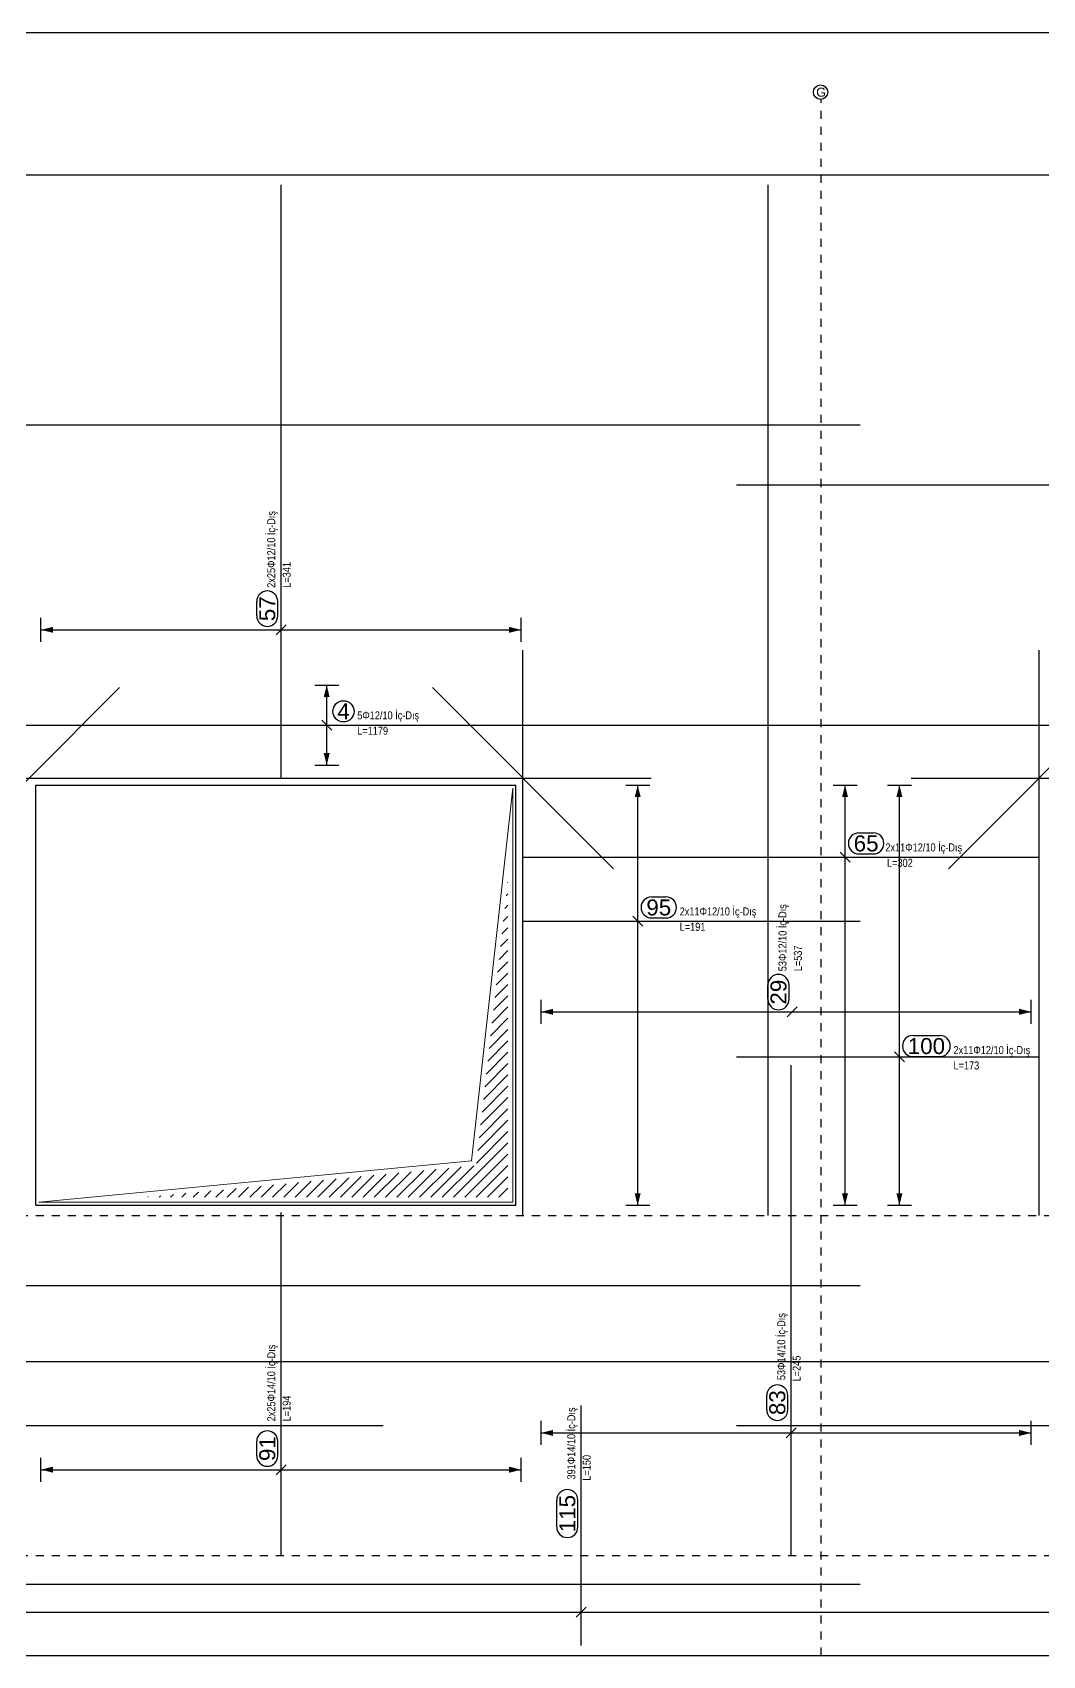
# Model space of a CAD drawing. Header units: metres. Extents: x 419734 to 420376, y 4564732 to 4565123.
# Drawn here: x 419966.74 to 419979.36, y 4564885.66 to 4564905.94 of the extents above; entities that cross this region are included whole.
import ezdxf

# ---------------------------------------------------------------- set-up
doc = ezdxf.new("R2010")
doc.units = ezdxf.units.M
doc.linetypes.add('NASCOSTA', pattern=[0.375, 0.25, -0.125])
doc.linetypes.add('TRATTO-PUNTO', pattern=[1, 0.5, -0.25, 0, -0.25])
for name, color, linetype in [('Standart', 7, 'Continuous'), ('SW_ASSI', 7, 'TRATTO-PUNTO'), ('SW_DIM', 33, 'Continuous'), ('SW_SEZIONI-ARMATURA', 3, 'Continuous'), ('SW_SEZIONI_CARPENTERIA', 4, 'Continuous'), ('SW_TRATT', 7, 'NASCOSTA'), ('SW_TXT_TESTI', 1, 'Continuous')]:
    doc.layers.add(name, color=color, linetype=linetype)
doc.styles.add('arial_1_18', font='arial.ttf', dxfattribs={"height": 0.2})
doc.styles.add('SWS', font='ARIALN.TTF')

msp = doc.modelspace()

# ---------------------------------------------------------------- hatches: boundary and pattern name
at = {"layer": 'SW_DIM', "linetype": 'Continuous', "lineweight": 5}
for points in [[(419966.99335, 4564898.43756), (419966.84335, 4564898.47506), (419966.99335, 4564898.51256)], [(419972.84335, 4564898.47506), (419972.69335, 4564898.43756), (419972.69335, 4564898.51256)], [(419974.33863, 4564896.38444), (419974.26363, 4564896.38444), (419974.30113, 4564896.53444)], [(419976.93033, 4564896.38444), (419976.85533, 4564896.38444), (419976.89283, 4564896.53444)], [(419977.61005, 4564896.38444), (419977.53505, 4564896.38444), (419977.57255, 4564896.53444)], [(419973.24336, 4564893.66481), (419973.09336, 4564893.70231), (419973.24336, 4564893.73981)], [(419979.21835, 4564893.70231), (419979.06835, 4564893.66481), (419979.06835, 4564893.73981)], [(419974.30113, 4564891.28444), (419974.26363, 4564891.43444), (419974.33863, 4564891.43444)], [(419976.89283, 4564891.28444), (419976.85533, 4564891.43444), (419976.93033, 4564891.43444)], [(419977.57255, 4564891.28444), (419977.53505, 4564891.43444), (419977.61005, 4564891.43444)], [(419973.24336, 4564888.40319), (419973.09336, 4564888.44069), (419973.24336, 4564888.47819)], [(419979.21835, 4564888.44069), (419979.06835, 4564888.40319), (419979.06835, 4564888.47819)], [(419966.99335, 4564887.94381), (419966.84335, 4564887.98131), (419966.99335, 4564888.01881)], [(419972.84335, 4564887.98131), (419972.69335, 4564887.94381), (419972.69335, 4564888.01881)]]:
    msp.add_hatch(color=256, dxfattribs=at).paths.add_polyline_path(points)
at = {"layer": 'SW_DIM', "linetype": 'Continuous', "lineweight": -3}
for points in [[(419970.45221, 4564897.63444), (419970.37721, 4564897.63444), (419970.41471, 4564897.78444)], [(419970.41471, 4564896.78444), (419970.37721, 4564896.93444), (419970.45221, 4564896.93444)]]:
    msp.add_hatch(color=256, dxfattribs=at).paths.add_polyline_path(points)

# ---------------------------------------------------------------- linework, layer by layer
msp.add_circle((419976.58684, 4564905.19272), 0.09)
at = {"layer": 'Standart', "color": 2}
msp.add_line((419946.10266, 4564905.93855), (420327.35266, 4564905.93855), dxfattribs=at)
at = {"layer": 'Standart', "color": 2, "linetype": 'Continuous', "lineweight": 5}
for points in [[(419969.78085, 4564898.41256), (419969.90585, 4564898.53756)], [(419970.47721, 4564897.22194), (419970.35221, 4564897.34694)], [(419972.22533, 4564891.83944), (419972.74283, 4564896.49694)], [(419972.74283, 4564891.32194), (419972.74283, 4564896.49694)], [(419976.95533, 4564895.57194), (419976.83033, 4564895.69694)], [(419972.67409, 4564895.31234), (419972.68033, 4564895.31857)], [(419972.63872, 4564894.99404), (419972.68033, 4564895.03564)], [(419972.65641, 4564895.15319), (419972.68033, 4564895.17711)], [(419972.62104, 4564894.83489), (419972.68033, 4564894.89418)], [(419974.36363, 4564894.77194), (419974.23863, 4564894.89694)], [(419972.60336, 4564894.67574), (419972.68033, 4564894.75271)], [(419972.56799, 4564894.35744), (419972.68033, 4564894.46978)], [(419972.58567, 4564894.51659), (419972.68033, 4564894.61125)], [(419972.55031, 4564894.19829), (419972.68033, 4564894.32831)], [(419972.51494, 4564893.87999), (419972.68033, 4564894.04538)], [(419972.53262, 4564894.03914), (419972.68033, 4564894.18685)], [(419972.49726, 4564893.72084), (419972.68033, 4564893.90391)], [(419972.46189, 4564893.40255), (419972.68033, 4564893.62098)], [(419972.47957, 4564893.5617), (419972.68033, 4564893.76245)], [(419976.17075, 4564893.63981), (419976.29575, 4564893.76481)], [(419972.44421, 4564893.2434), (419972.68033, 4564893.47952)], [(419972.42653, 4564893.08425), (419972.68033, 4564893.33805)], [(419972.39116, 4564892.76595), (419972.68033, 4564893.05512)], [(419972.40884, 4564892.9251), (419972.68033, 4564893.19659)], [(419977.63505, 4564893.07795), (419977.51005, 4564893.20295)], [(419972.37347, 4564892.6068), (419972.68033, 4564892.91365)], [(419972.33811, 4564892.2885), (419972.68033, 4564892.63072)], [(419972.35579, 4564892.44765), (419972.68033, 4564892.77219)], [(419972.32042, 4564892.12935), (419972.68033, 4564892.48926)], [(419972.28506, 4564891.81105), (419972.68033, 4564892.20632)], [(419972.30274, 4564891.9702), (419972.68033, 4564892.34779)], [(419971.99991, 4564891.38444), (419972.68033, 4564892.06486)], [(419966.81783, 4564891.32194), (419972.22533, 4564891.83944)], [(419972.14137, 4564891.38444), (419972.68033, 4564891.92339)], [(419970.01938, 4564891.38444), (419970.21965, 4564891.58471)], [(419970.16085, 4564891.38444), (419970.37609, 4564891.59968)], [(419970.30232, 4564891.38444), (419970.53253, 4564891.61465)], [(419970.44378, 4564891.38444), (419970.68897, 4564891.62962)], [(419970.58525, 4564891.38444), (419970.8454, 4564891.64459)], [(419970.72671, 4564891.38444), (419971.00184, 4564891.65956)], [(419970.86818, 4564891.38444), (419971.15828, 4564891.67453)], [(419971.00964, 4564891.38444), (419971.31471, 4564891.68951)], [(419971.15111, 4564891.38444), (419971.47115, 4564891.70448)], [(419971.29258, 4564891.38444), (419971.62759, 4564891.71945)], [(419971.43404, 4564891.38444), (419971.78403, 4564891.73442)], [(419971.57551, 4564891.38444), (419971.94046, 4564891.74939)], [(419971.71697, 4564891.38444), (419972.0969, 4564891.76436)], [(419971.85844, 4564891.38444), (419972.25334, 4564891.77933)], [(419972.28284, 4564891.38444), (419972.68033, 4564891.78193)], [(419972.4243, 4564891.38444), (419972.68033, 4564891.64046)], [(419968.18033, 4564891.38444), (419968.18597, 4564891.39008)], [(419968.32179, 4564891.38444), (419968.34241, 4564891.40505)], [(419968.46326, 4564891.38444), (419968.49885, 4564891.42003)], [(419968.60473, 4564891.38444), (419968.65528, 4564891.435)], [(419968.74619, 4564891.38444), (419968.81172, 4564891.44997)], [(419968.88766, 4564891.38444), (419968.96816, 4564891.46494)], [(419969.02912, 4564891.38444), (419969.12459, 4564891.47991)], [(419969.17059, 4564891.38444), (419969.28103, 4564891.49488)], [(419969.31205, 4564891.38444), (419969.43747, 4564891.50985)], [(419969.45352, 4564891.38444), (419969.59391, 4564891.52482)], [(419969.59499, 4564891.38444), (419969.75034, 4564891.53979)], [(419969.73645, 4564891.38444), (419969.90678, 4564891.55477)], [(419969.87792, 4564891.38444), (419970.06322, 4564891.56974)], [(419972.56577, 4564891.38444), (419972.68033, 4564891.49899)], [(419966.81783, 4564891.32194), (419972.74283, 4564891.32194)], [(419976.15559, 4564888.37819), (419976.28059, 4564888.50319)], [(419969.78085, 4564887.91881), (419969.90585, 4564888.04381)], [(419973.53085, 4564886.13733), (419973.65585, 4564886.26233)]]:
    msp.add_lwpolyline(points, dxfattribs=at)
at = {"layer": 'SW_ASSI', "ltscale": 0.2}
msp.add_lwpolyline([(419976.59283, 4564885.65943), (419976.59283, 4564905.10292)], dxfattribs=at)
at = {"layer": 'SW_DIM', "linetype": 'Continuous', "lineweight": -3}
for points in [[(419966.84335, 4564898.32506), (419966.84335, 4564898.62506)], [(419972.84335, 4564898.32506), (419972.84335, 4564898.62506)], [(419966.84335, 4564898.47506), (419972.84335, 4564898.47506)], [(419970.26471, 4564897.78444), (419970.56471, 4564897.78444)], [(419970.41471, 4564896.78444), (419970.41471, 4564897.78444)], [(419970.26471, 4564896.78444), (419970.56471, 4564896.78444)], [(419974.15113, 4564896.53444), (419974.45113, 4564896.53444)], [(419974.30113, 4564891.28444), (419974.30113, 4564896.53444)], [(419976.74283, 4564896.53444), (419977.04283, 4564896.53444)], [(419976.89283, 4564891.28444), (419976.89283, 4564896.53444)], [(419977.42255, 4564896.53444), (419977.72255, 4564896.53444)], [(419977.57255, 4564891.28444), (419977.57255, 4564896.53444)], [(419973.09336, 4564893.55231), (419973.09336, 4564893.85231)], [(419979.21835, 4564893.55231), (419979.21835, 4564893.85231)], [(419973.09336, 4564893.70231), (419979.21835, 4564893.70231)], [(419974.15113, 4564891.28444), (419974.45113, 4564891.28444)], [(419976.74283, 4564891.28444), (419977.04283, 4564891.28444)], [(419977.42255, 4564891.28444), (419977.72255, 4564891.28444)], [(419973.09336, 4564888.29069), (419973.09336, 4564888.59069)], [(419979.21835, 4564888.29069), (419979.21835, 4564888.59069)], [(419973.09336, 4564888.44069), (419979.21835, 4564888.44069)], [(419966.84335, 4564887.83131), (419966.84335, 4564888.13131)], [(419966.84335, 4564887.98131), (419972.84335, 4564887.98131)], [(419972.84335, 4564887.83131), (419972.84335, 4564888.13131)], [(419948.46835, 4564886.19983), (419998.59335, 4564886.19983)]]:
    msp.add_lwpolyline(points, dxfattribs=at)
at = {"layer": 'SW_SEZIONI-ARMATURA'}
for points in [[(419969.84335, 4564896.62194), (419969.84335, 4564904.03444)], [(419975.9323, 4564891.15944), (419975.9323, 4564904.03444)], [(419947.08033, 4564901.03444), (419977.08033, 4564901.03444)], [(419975.53718, 4564900.28444), (420005.53718, 4564900.28444)], [(419969.53935, 4564898.6494), (419969.53935, 4564898.82817)], [(419969.80335, 4564898.6494), (419969.80335, 4564898.82817)], [(419972.86783, 4564891.15943), (419972.86783, 4564898.22194)], [(419979.31783, 4564891.15943), (419979.31783, 4564898.22194)], [(419965.56146, 4564895.49057), (419967.8242, 4564897.75331)], [(419973.99919, 4564895.49057), (419971.73646, 4564897.75331)], [(419978.18645, 4564895.49057), (419980.4492, 4564897.75331)], [(419953.80534, 4564897.28444), (419982.72348, 4564897.28444)], [(419965.09283, 4564896.62194), (419974.46783, 4564896.62194)], [(419977.71783, 4564896.62194), (419987.09283, 4564896.62194)], [(419977.06717, 4564895.93844), (419977.24594, 4564895.93844)], [(419977.06717, 4564895.67444), (419977.24594, 4564895.67444)], [(419972.86783, 4564895.63444), (419979.31783, 4564895.63444)], [(419974.47547, 4564895.13844), (419974.65424, 4564895.13844)], [(419972.86783, 4564894.83444), (419977.08033, 4564894.83444)], [(419974.47547, 4564894.87444), (419974.65424, 4564894.87444)], [(419975.92925, 4564893.85863), (419975.92925, 4564894.0374)], [(419976.19325, 4564893.85863), (419976.19325, 4564894.0374)], [(419977.74274, 4564893.40652), (419978.07689, 4564893.40652)], [(419975.53718, 4564893.14045), (419979.31783, 4564893.14045)], [(419976.21809, 4564886.90944), (419976.21809, 4564893.03444)], [(419977.74274, 4564893.14252), (419978.07689, 4564893.14252)], [(419969.84335, 4564886.90944), (419969.84335, 4564891.19694)], [(419947.08033, 4564890.28444), (419977.08033, 4564890.28444)], [(419951.04284, 4564889.33444), (419999.63034, 4564889.33444)], [(419973.59335, 4564885.78444), (419973.59335, 4564888.78444)], [(419975.91409, 4564888.72946), (419975.91409, 4564888.90822)], [(419976.17809, 4564888.72946), (419976.17809, 4564888.90822)], [(419951.04284, 4564888.53444), (419971.12058, 4564888.53444)], [(419975.53718, 4564888.53444), (419999.57743, 4564888.53444)], [(419969.53935, 4564888.15565), (419969.53935, 4564888.33442)], [(419969.80335, 4564888.15565), (419969.80335, 4564888.33442)], [(419973.28935, 4564887.2658), (419973.28935, 4564887.59995)], [(419973.55335, 4564887.2658), (419973.55335, 4564887.59995)], [(419947.08033, 4564886.54944), (419977.08033, 4564886.54944)]]:
    msp.add_lwpolyline(points, dxfattribs=at)
msp.add_circle((419970.62373, 4564897.45644), 0.132, dxfattribs=at)
for centre, start, end in [((419969.67135, 4564898.82817), 0, 180), ((419969.67135, 4564898.6494), 180, 0), ((419977.06717, 4564895.80644), 90, 270), ((419977.24594, 4564895.80644), 270, 90), ((419974.47547, 4564895.00644), 90, 270), ((419974.65424, 4564895.00644), 270, 90), ((419976.06125, 4564894.0374), 0, 180), ((419976.06125, 4564893.85863), 180, 0), ((419977.74274, 4564893.27452), 90, 270), ((419978.07689, 4564893.27452), 270, 90), ((419976.04609, 4564888.90822), 0, 180), ((419976.04609, 4564888.72946), 180, 0), ((419969.67135, 4564888.33442), 0, 180), ((419969.67135, 4564888.15565), 180, 0), ((419973.42135, 4564887.59995), 0, 180), ((419973.42135, 4564887.2658), 180, 0)]:
    msp.add_arc(centre, 0.132, start, end, dxfattribs=at)
at = {"layer": 'SW_SEZIONI_CARPENTERIA'}
for points in [[(419947.58033, 4564904.15944), (420010.84284, 4564904.15944)], [(419966.78033, 4564896.53444), (419972.78033, 4564896.53444)], [(419966.78033, 4564891.28444), (419966.78033, 4564896.53444)], [(419972.78033, 4564891.28444), (419972.78033, 4564896.53444)], [(419966.78033, 4564891.28444), (419972.78033, 4564891.28444)], [(419946.45533, 4564885.65943), (420012.59284, 4564885.65943)]]:
    msp.add_lwpolyline(points, dxfattribs=at)
at = {"layer": 'SW_TRATT', "ltscale": 0.2}
for points in [[(419947.58033, 4564891.15943), (420010.84284, 4564891.15943)], [(419947.58033, 4564886.90943), (420010.84284, 4564886.90943)]]:
    msp.add_lwpolyline(points, dxfattribs=at)

# ---------------------------------------------------------------- texts
at = {"layer": 'Standart', "color": 3, "linetype": 'Continuous', "lineweight": 5, "style": 'arial_1_18'}
for s, p in [('57', (419969.77135, 4564898.5834)), ('29', (419976.16125, 4564893.79263)), ('83', (419976.14609, 4564888.66346)), ('91', (419969.77135, 4564888.08965)), ('115', (419973.52135, 4564887.1998))]:
    msp.add_text(s, height=0.2, rotation=90, dxfattribs=at).set_placement(p)
for s, p in [('4', (419970.54604, 4564897.35644)), ('65', (419977.00117, 4564895.70644)), ('95', (419974.40947, 4564894.90644)), ('100', (419977.67674, 4564893.17452))]:
    msp.add_text(s, height=0.2, dxfattribs=at).set_placement(p)
at = {"layer": 'SW_TXT_TESTI'}
for s, height, style, p in [('G', 0.1125, 'arial_1_18', (419976.53267, 4564905.13587)), ('5Φ12/10 İç-Dış', 0.1, 'SWS', (419970.79573, 4564897.35644)), ('L=1179', 0.1, 'SWS', (419970.79573, 4564897.16444)), ('2x11Φ12/10 İç-Dış', 0.1, 'SWS', (419977.39701, 4564895.70644)), ('L=302', 0.1, 'SWS', (419977.41783, 4564895.51444)), ('2x11Φ12/10 İç-Dış', 0.1, 'SWS', (419974.82613, 4564894.90644)), ('L=191', 0.1, 'SWS', (419974.82613, 4564894.71444)), ('2x11Φ12/10 İç-Dış', 0.1, 'SWS', (419978.24878, 4564893.17452)), ('L=173', 0.1, 'SWS', (419978.24878, 4564892.98252))]:
    msp.add_text(s, height=height, dxfattribs=dict(at, style=style)).set_placement(p)
at = {"layer": 'SW_TXT_TESTI', "style": 'SWS'}
for s, p in [('2x25Φ12/10 İç-Dış', (419969.77135, 4564899.00006)), ('L=341', (419969.96335, 4564899.00006)), ('53Φ12/10 İç-Dış', (419976.16125, 4564894.20929)), ('L=537', (419976.35325, 4564894.20929)), ('53Φ14/10 İç-Dış', (419976.14609, 4564889.10065)), ('2x25Φ14/10 İç-Dış', (419969.77135, 4564888.585)), ('L=245', (419976.33809, 4564889.08455)), ('L=194', (419969.96335, 4564888.585)), ('391Φ14/10 İç-Dış', (419973.52135, 4564887.85814)), ('L=150', (419973.71335, 4564887.84444))]:
    msp.add_text(s, height=0.1, rotation=90, dxfattribs=at).set_placement(p)

doc.saveas('drawing.dxf')
